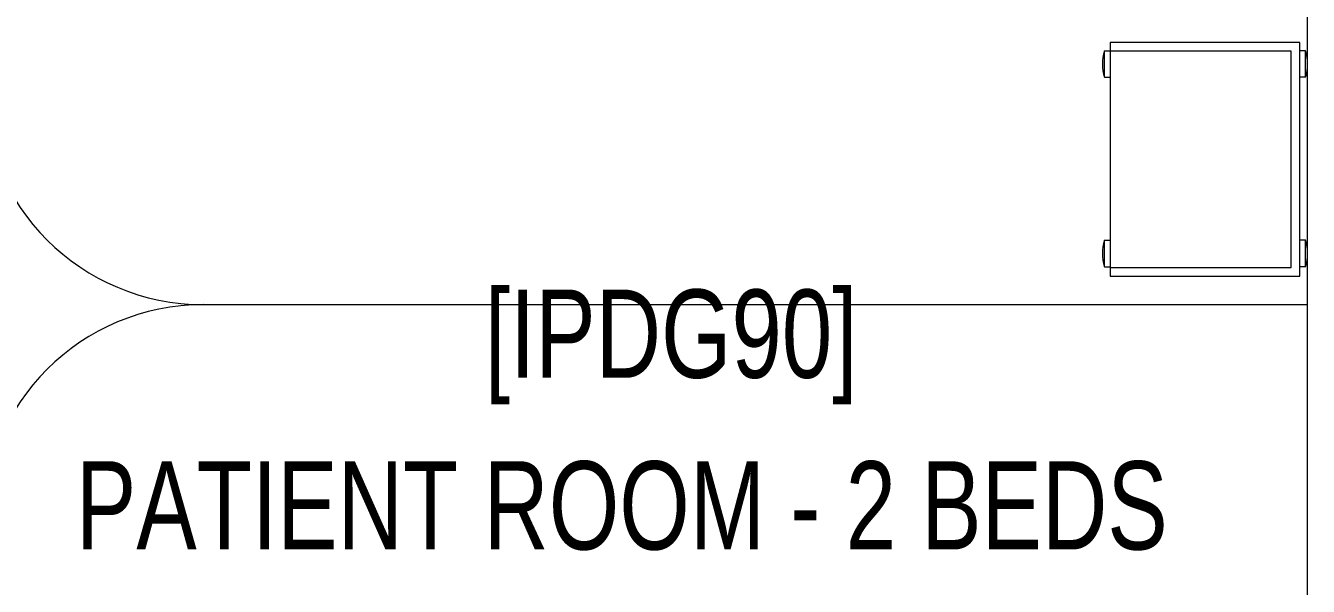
# Model space of a CAD drawing. Header units: millimetres. Extents: x 26027 to 581921, y 7230 to 233891.
# Drawn here: x 509799 to 512703, y 168134 to 169405 of the extents above; entities that cross this region are included whole.
import ezdxf

# ---------------------------------------------------------------- set-up
doc = ezdxf.new("R2010")
doc.units = ezdxf.units.MM
doc.header["$LTSCALE"] = 5
for name, color, linetype, lineweight in [('72_EGR_BASE_TEXT', 7, 'Continuous', 5), ('Medical Equipment and Furniture', 163, 'Continuous', 0), ('Medical Equipment and Furniture1', 163, 'Continuous', 5), ('Walls', 32, 'Continuous', 5)]:
    doc.layers.add(name, color=color, linetype=linetype, lineweight=lineweight)
doc.styles.add('X3G_ENTITY_2587EA', font='swisscl.ttf', dxfattribs={"height": 200})

# ---------------------------------------------------------------- blocks, each defined once
blk = doc.blocks.new('HF10531-P')
at = {"layer": 'Medical Equipment and Furniture1'}
for p, q in [((0.0791, 0.4424), (0.0191, 0.4424)), ((0.0191, 0.4424), (0.0191, 0.43)), ((0.0791, 0.4424), (0.0791, 0.43)), ((0.5086, 0.4424), (0.4486, 0.4424)), ((0.4486, 0.4424), (0.4486, 0.43)), ((0.5086, 0.4424), (0.5086, 0.43)), ((0.53, 0.43), (0, 0.43)), ((0, 0.43), (0, 0)), ((0.51, 0.41), (0.02, 0.41)), ((0.02, 0.41), (0.02, 0)), ((0.51, 0), (0.51, 0.41)), ((0.53, 0), (0.53, 0.43)), ((0, 0), (0.53, 0)), ((0.0191, -0.0124), (0.0191, 0)), ((0.0791, -0.0124), (0.0791, 0)), ((0.4486, -0.0124), (0.4486, 0)), ((0.5086, -0.0124), (0.5086, 0)), ((0.0791, -0.0124), (0.0191, -0.0124)), ((0.5086, -0.0124), (0.4486, -0.0124))]:
    blk.add_line(p, q, dxfattribs=at)
for points in [[(0.02, 0.41), (0.02, 0.41), (0.02, 0.41), (0.02, 0.41), (0.02, 0.41), (0.02, 0.41), (0.02, 0.41), (0.02, 0.41), (0.02, 0.41), (0.02, 0.41), (0.02, 0.41), (0.02, 0.41), (0.02, 0.41), (0.02, 0.41), (0.02, 0.41), (0.02, 0.41), (0.02, 0.41), (0.02, 0.41), (0.02, 0.41), (0.02, 0.41), (0.02, 0.41), (0.02, 0.41), (0.02, 0.41), (0.02, 0.41), (0.02, 0.41), (0.02, 0.41), (0.02, 0.41), (0.02, 0.41), (0.02, 0.41), (0.02, 0.41), (0.02, 0.41), (0.02, 0.41), (0.02, 0.41), (0.02, 0.41), (0.02, 0.41), (0.02, 0.41), (0.02, 0.41), (0.02, 0.41), (0.02, 0.41), (0.02, 0.41), (0.02, 0.41), (0.02, 0.41), (0.02, 0.41), (0.02, 0.41), (0.02, 0.41), (0.02, 0.41), (0.02, 0.41), (0.02, 0.41), (0.02, 0.41), (0.02, 0.41), (0.02, 0.41), (0.02, 0.41), (0.02, 0.41), (0.02, 0.41), (0.02, 0.41), (0.02, 0.41), (0.02, 0.41), (0.02, 0.41), (0.02, 0.41), (0.02, 0.41), (0.02, 0.41), (0.02, 0.41), (0.02, 0.41), (0.02, 0.41), (0.02, 0.41), (0.02, 0.41), (0.02, 0.41), (0.02, 0.41), (0.02, 0.41), (0.02, 0.41), (0.02, 0.41), (0.02, 0.41), (0.02, 0.41), (0.02, 0.41), (0.02, 0.41), (0.02, 0.41), (0.02, 0.41), (0.02, 0.41), (0.02, 0.41), (0.02, 0.41), (0.02, 0.41), (0.02, 0.41), (0.02, 0.41), (0.02, 0.41), (0.02, 0.41), (0.02, 0.41), (0.02, 0.41), (0.02, 0.41), (0.02, 0.41), (0.02, 0.41), (0.02, 0.41), (0.02, 0.41), (0.02, 0.41), (0.02, 0.41), (0.02, 0.41), (0.02, 0.41), (0.02, 0.41), (0.02, 0.41), (0.02, 0.41), (0.02, 0.41), (0.02, 0.41), (0.02, 0.41), (0.02, 0.41), (0.02, 0.41), (0.02, 0.41), (0.02, 0.41), (0.02, 0.41), (0.02, 0.41), (0.02, 0.41), (0.02, 0.41), (0.02, 0.41), (0.02, 0.41), (0.02, 0.41), (0.02, 0.41), (0.02, 0.41), (0.02, 0.41), (0.02, 0.41), (0.02, 0.41), (0.02, 0.41), (0.02, 0.41), (0.02, 0.41), (0.02, 0.41), (0.02, 0.41), (0.02, 0.41), (0.02, 0.41), (0.02, 0.41), (0.02, 0.41), (0.02, 0.41), (0.02, 0.41), (0.02, 0.41), (0.02, 0.41), (0.02, 0.41), (0.02, 0.41), (0.02, 0.41), (0.02, 0.41), (0.02, 0.41), (0.02, 0.41), (0.02, 0.41), (0.02, 0.41), (0.02, 0.41), (0.02, 0.41), (0.02, 0.41), (0.02, 0.41), (0.02, 0.41), (0.02, 0.41), (0.02, 0.41), (0.02, 0.41), (0.02, 0.41), (0.02, 0.41), (0.02, 0.41), (0.02, 0.41), (0.02, 0.41), (0.02, 0.41), (0.02, 0.41), (0.02, 0.41), (0.02, 0.41), (0.02, 0.41), (0.02, 0.41), (0.02, 0.41), (0.02, 0.41), (0.02, 0.41), (0.02, 0.41), (0.02, 0.41), (0.02, 0.41), (0.02, 0.41), (0.02, 0.41), (0.02, 0.41), (0.02, 0.41), (0.02, 0.41), (0.02, 0.41), (0.02, 0.41), (0.02, 0.41), (0.02, 0.41), (0.02, 0.41), (0.02, 0.41), (0.02, 0.41), (0.02, 0.41), (0.02, 0.41), (0.02, 0.41), (0.02, 0.41), (0.02, 0.41), (0.02, 0.41), (0.02, 0.41), (0.02, 0.41), (0.02, 0.41), (0.02, 0.41), (0.02, 0.41), (0.02, 0.41), (0.02, 0.41), (0.02, 0.41), (0.02, 0.41), (0.02, 0.41), (0.02, 0.41), (0.02, 0.41), (0.02, 0.41), (0.02, 0.41), (0.02, 0.41), (0.02, 0.41), (0.02, 0.41), (0.02, 0.41), (0.02, 0.41), (0.02, 0.41), (0.02, 0.41), (0.02, 0.41), (0.02, 0.41), (0.02, 0.41), (0.02, 0.41), (0.02, 0.41), (0.02, 0.41), (0.02, 0.41), (0.02, 0.41), (0.02, 0.41), (0.02, 0.41), (0.02, 0.41), (0.02, 0.41), (0.02, 0.41), (0.02, 0.41), (0.02, 0.41), (0.02, 0.41)], [(0.02, 0.41), (0.02, 0.41), (0.02, 0.41), (0.02, 0.41), (0.02, 0.41), (0.02, 0.41), (0.02, 0.41), (0.02, 0.41), (0.02, 0.41), (0.02, 0.41), (0.02, 0.41), (0.02, 0.41), (0.02, 0.41), (0.02, 0.41), (0.02, 0.41), (0.02, 0.41), (0.02, 0.41), (0.02, 0.41), (0.02, 0.41), (0.02, 0.41), (0.02, 0.41), (0.02, 0.41), (0.02, 0.41), (0.02, 0.41), (0.02, 0.41), (0.02, 0.41), (0.02, 0.41), (0.02, 0.41), (0.02, 0.41), (0.02, 0.41), (0.02, 0.41), (0.02, 0.41), (0.02, 0.41), (0.02, 0.41), (0.02, 0.41), (0.02, 0.41), (0.02, 0.41), (0.02, 0.41), (0.02, 0.41), (0.02, 0.41), (0.02, 0.41), (0.02, 0.41), (0.02, 0.41), (0.02, 0.41), (0.02, 0.41), (0.02, 0.41), (0.02, 0.41), (0.02, 0.41), (0.02, 0.41), (0.02, 0.41), (0.02, 0.41), (0.02, 0.41), (0.02, 0.41), (0.02, 0.41), (0.02, 0.41), (0.02, 0.41), (0.02, 0.41), (0.02, 0.41), (0.02, 0.41), (0.02, 0.41), (0.02, 0.41), (0.02, 0.41), (0.02, 0.41), (0.02, 0.41), (0.02, 0.41), (0.02, 0.41), (0.02, 0.41), (0.02, 0.41), (0.02, 0.41), (0.02, 0.41), (0.02, 0.41), (0.02, 0.41), (0.02, 0.41), (0.02, 0.41), (0.02, 0.41), (0.02, 0.41), (0.02, 0.41), (0.02, 0.41), (0.02, 0.41), (0.02, 0.41), (0.02, 0.41), (0.02, 0.41), (0.02, 0.41), (0.02, 0.41), (0.02, 0.41), (0.02, 0.41), (0.02, 0.41), (0.02, 0.41), (0.02, 0.41), (0.02, 0.41), (0.02, 0.41), (0.02, 0.41), (0.02, 0.41), (0.02, 0.41), (0.02, 0.41), (0.02, 0.41), (0.02, 0.41), (0.02, 0.41), (0.02, 0.41), (0.02, 0.41), (0.02, 0.41), (0.02, 0.41), (0.02, 0.41), (0.02, 0.41), (0.02, 0.41), (0.02, 0.41), (0.02, 0.41), (0.02, 0.41), (0.02, 0.41), (0.02, 0.41), (0.02, 0.41), (0.02, 0.41), (0.02, 0.41), (0.02, 0.41), (0.02, 0.41), (0.02, 0.41), (0.02, 0.41), (0.02, 0.41), (0.02, 0.41), (0.02, 0.41), (0.02, 0.41), (0.02, 0.41), (0.02, 0.41), (0.02, 0.41), (0.02, 0.41), (0.02, 0.41), (0.02, 0.41), (0.02, 0.41), (0.02, 0.41), (0.02, 0.41), (0.02, 0.41), (0.02, 0.41), (0.02, 0.41), (0.02, 0.41), (0.02, 0.41), (0.02, 0.41), (0.02, 0.41), (0.02, 0.41), (0.02, 0.41), (0.02, 0.41), (0.02, 0.41), (0.02, 0.41), (0.02, 0.41), (0.02, 0.41), (0.02, 0.41), (0.02, 0.41), (0.02, 0.41), (0.02, 0.41), (0.02, 0.41), (0.02, 0.41), (0.02, 0.41), (0.02, 0.41), (0.02, 0.41), (0.02, 0.41), (0.02, 0.41), (0.02, 0.41), (0.02, 0.41), (0.02, 0.41), (0.02, 0.41), (0.02, 0.41), (0.02, 0.41), (0.02, 0.41), (0.02, 0.41), (0.02, 0.41), (0.02, 0.41), (0.02, 0.41), (0.02, 0.41), (0.02, 0.41), (0.02, 0.41), (0.02, 0.41), (0.02, 0.41), (0.02, 0.41), (0.02, 0.41), (0.02, 0.41), (0.02, 0.41), (0.02, 0.41), (0.02, 0.41), (0.02, 0.41), (0.02, 0.41), (0.02, 0.41), (0.02, 0.41), (0.02, 0.41), (0.02, 0.41), (0.02, 0.41), (0.02, 0.41), (0.02, 0.41), (0.02, 0.41), (0.02, 0.41), (0.02, 0.41), (0.02, 0.41), (0.02, 0.41), (0.02, 0.41), (0.02, 0.41), (0.02, 0.41), (0.02, 0.41), (0.02, 0.41), (0.02, 0.41), (0.02, 0.41), (0.02, 0.41), (0.02, 0.41), (0.02, 0.41), (0.02, 0.41), (0.02, 0.41), (0.02, 0.41), (0.02, 0.41), (0.02, 0.41), (0.02, 0.41), (0.02, 0.41), (0.02, 0.41), (0.02, 0.41), (0.02, 0.41), (0.02, 0.41), (0.02, 0.41), (0.02, 0.41)], [(0.02, 0.41), (0.02, 0.41), (0.02, 0.41), (0.02, 0.41), (0.02, 0.41), (0.02, 0.41), (0.02, 0.41), (0.02, 0.41), (0.02, 0.41), (0.02, 0.41), (0.02, 0.41), (0.02, 0.41), (0.02, 0.41), (0.02, 0.41), (0.02, 0.41), (0.02, 0.41), (0.02, 0.41), (0.02, 0.41), (0.02, 0.41), (0.02, 0.41), (0.02, 0.41), (0.02, 0.41), (0.02, 0.41), (0.02, 0.41), (0.02, 0.41), (0.02, 0.41), (0.02, 0.41), (0.02, 0.41), (0.02, 0.41), (0.02, 0.41), (0.02, 0.41), (0.02, 0.41), (0.02, 0.41), (0.02, 0.41), (0.02, 0.41), (0.02, 0.41), (0.02, 0.41), (0.02, 0.41), (0.02, 0.41), (0.02, 0.41), (0.02, 0.41), (0.02, 0.41), (0.02, 0.41), (0.02, 0.41), (0.02, 0.41), (0.02, 0.41), (0.02, 0.41), (0.02, 0.41), (0.02, 0.41), (0.02, 0.41), (0.02, 0.41), (0.02, 0.41), (0.02, 0.41), (0.02, 0.41), (0.02, 0.41), (0.02, 0.41), (0.02, 0.41), (0.02, 0.41), (0.02, 0.41), (0.02, 0.41), (0.02, 0.41), (0.02, 0.41), (0.02, 0.41), (0.02, 0.41), (0.02, 0.41), (0.02, 0.41), (0.02, 0.41), (0.02, 0.41), (0.02, 0.41), (0.02, 0.41), (0.02, 0.41), (0.02, 0.41), (0.02, 0.41), (0.02, 0.41), (0.02, 0.41), (0.02, 0.41), (0.02, 0.41), (0.02, 0.41), (0.02, 0.41), (0.02, 0.41), (0.02, 0.41), (0.02, 0.41), (0.02, 0.41), (0.02, 0.41), (0.02, 0.41), (0.02, 0.41), (0.02, 0.41), (0.02, 0.41), (0.02, 0.41), (0.02, 0.41), (0.02, 0.41), (0.02, 0.41), (0.02, 0.41), (0.02, 0.41), (0.02, 0.41), (0.02, 0.41), (0.02, 0.41), (0.02, 0.41), (0.02, 0.41), (0.02, 0.41), (0.02, 0.41), (0.02, 0.41), (0.02, 0.41), (0.02, 0.41), (0.02, 0.41), (0.02, 0.41), (0.02, 0.41), (0.02, 0.41), (0.02, 0.41), (0.02, 0.41), (0.02, 0.41), (0.02, 0.41), (0.02, 0.41), (0.02, 0.41), (0.02, 0.41), (0.02, 0.41), (0.02, 0.41), (0.02, 0.41), (0.02, 0.41), (0.02, 0.41), (0.02, 0.41), (0.02, 0.41), (0.02, 0.41), (0.02, 0.41), (0.02, 0.41), (0.02, 0.41), (0.02, 0.41), (0.02, 0.41), (0.02, 0.41), (0.02, 0.41), (0.02, 0.41), (0.02, 0.41), (0.02, 0.41), (0.02, 0.41), (0.02, 0.41), (0.02, 0.41), (0.02, 0.41), (0.02, 0.41), (0.02, 0.41), (0.02, 0.41), (0.02, 0.41), (0.02, 0.41), (0.02, 0.41), (0.02, 0.41), (0.02, 0.41), (0.02, 0.41), (0.02, 0.41), (0.02, 0.41), (0.02, 0.41), (0.02, 0.41), (0.02, 0.41), (0.02, 0.41), (0.02, 0.41), (0.02, 0.41), (0.02, 0.41), (0.02, 0.41), (0.02, 0.41), (0.02, 0.41), (0.02, 0.41), (0.02, 0.41), (0.02, 0.41), (0.02, 0.41), (0.02, 0.41), (0.02, 0.41), (0.02, 0.41), (0.02, 0.41), (0.02, 0.41), (0.02, 0.41), (0.02, 0.41), (0.02, 0.41), (0.02, 0.41), (0.02, 0.41), (0.02, 0.41), (0.02, 0.41), (0.02, 0.41), (0.02, 0.41), (0.02, 0.41), (0.02, 0.41), (0.02, 0.41), (0.02, 0.41), (0.02, 0.41), (0.02, 0.41), (0.02, 0.41), (0.02, 0.41), (0.02, 0.41), (0.02, 0.41), (0.02, 0.41), (0.02, 0.41), (0.02, 0.41), (0.02, 0.41), (0.02, 0.41), (0.02, 0.41), (0.02, 0.41), (0.02, 0.41), (0.02, 0.41), (0.02, 0.41), (0.02, 0.41), (0.02, 0.41), (0.02, 0.41), (0.02, 0.41), (0.02, 0.41), (0.02, 0.41), (0.02, 0.41), (0.02, 0.41), (0.02, 0.41), (0.02, 0.41), (0.02, 0.41), (0.02, 0.41), (0.02, 0.41), (0.02, 0.41), (0.02, 0.41), (0.02, 0.41), (0.02, 0.41), (0.02, 0.41), (0.02, 0.41), (0.02, 0.41), (0.02, 0.41), (0.02, 0.41), (0.02, 0.41), (0.02, 0.41), (0.02, 0.41), (0.02, 0.41), (0.02, 0.41), (0.02, 0.41), (0.02, 0.41), (0.02, 0.41), (0.02, 0.41), (0.02, 0.41), (0.02, 0.41), (0.02, 0.41), (0.02, 0.41), (0.02, 0.41), (0.02, 0.41), (0.02, 0.41), (0.02, 0.41), (0.02, 0.41), (0.02, 0.41), (0.02, 0.41), (0.02, 0.41), (0.02, 0.41), (0.02, 0.41), (0.02, 0.41), (0.02, 0.41), (0.02, 0.41), (0.02, 0.41), (0.02, 0.41), (0.02, 0.41), (0.02, 0.41), (0.02, 0.41), (0.02, 0.41), (0.02, 0.41), (0.02, 0.41), (0.02, 0.41), (0.02, 0.41), (0.02, 0.41), (0.02, 0.41), (0.02, 0.41), (0.02, 0.41), (0.02, 0.41), (0.02, 0.41), (0.02, 0.41), (0.02, 0.41), (0.02, 0.41), (0.02, 0.41), (0.02, 0.41), (0.02, 0.41), (0.02, 0.41), (0.02, 0.41), (0.02, 0.41), (0.02, 0.41), (0.02, 0.41), (0.02, 0.41), (0.02, 0.41), (0.02, 0.41), (0.02, 0.41), (0.02, 0.41), (0.02, 0.41)]]:
    blk.add_lwpolyline(points, close=True, dxfattribs=at)
for points in [[(0.02, 0.41), (0.02, 0.41), (0.02, 0.41), (0.02, 0.41), (0.02, 0.41), (0.02, 0.41), (0.02, 0.41), (0.02, 0.41)], [(0.02, 0.41), (0.02, 0.41), (0.02, 0.41), (0.02, 0.41), (0.02, 0.41), (0.02, 0.41), (0.02, 0.41), (0.02, 0.41), (0.02, 0.41), (0.02, 0.41), (0.02, 0.41), (0.02, 0.41), (0.02, 0.41), (0.02, 0.41), (0.02, 0.41), (0.02, 0.41), (0.02, 0.41), (0.02, 0.41), (0.02, 0.41), (0.02, 0.41), (0.02, 0.41), (0.02, 0.41), (0.02, 0.41), (0.02, 0.41), (0.02, 0.41), (0.02, 0.41), (0.02, 0.41), (0.02, 0.41), (0.02, 0.41), (0.02, 0.41), (0.02, 0.41), (0.02, 0.41), (0.02, 0.41), (0.02, 0.41), (0.02, 0.41), (0.02, 0.41), (0.02, 0.41), (0.02, 0.41), (0.02, 0.41), (0.02, 0.41), (0.02, 0.41), (0.02, 0.41), (0.02, 0.41), (0.02, 0.41), (0.02, 0.41), (0.02, 0.41), (0.02, 0.41), (0.02, 0.41), (0.02, 0.41), (0.02, 0.41), (0.02, 0.41), (0.02, 0.41), (0.02, 0.41), (0.02, 0.41), (0.02, 0.41), (0.02, 0.41), (0.02, 0.41), (0.02, 0.41), (0.02, 0.41), (0.02, 0.41), (0.02, 0.41), (0.02, 0.41), (0.02, 0.41), (0.02, 0.41), (0.02, 0.41), (0.02, 0.41), (0.02, 0.41), (0.02, 0.41), (0.02, 0.41), (0.02, 0.41), (0.02, 0.41), (0.02, 0.41), (0.02, 0.41), (0.02, 0.41), (0.02, 0.41), (0.02, 0.41), (0.02, 0.41), (0.02, 0.41), (0.02, 0.41), (0.02, 0.41), (0.02, 0.41), (0.02, 0.41), (0.02, 0.41), (0.02, 0.41), (0.02, 0.41), (0.02, 0.41), (0.02, 0.41), (0.02, 0.41), (0.02, 0.41), (0.02, 0.41), (0.02, 0.41), (0.02, 0.41), (0.02, 0.41), (0.02, 0.41), (0.02, 0.41), (0.02, 0.41), (0.02, 0.41), (0.02, 0.41), (0.02, 0.41), (0.02, 0.41), (0.02, 0.41), (0.02, 0.41), (0.02, 0.41), (0.02, 0.41), (0.02, 0.41), (0.02, 0.41), (0.02, 0.41), (0.02, 0.41), (0.02, 0.41), (0.02, 0.41), (0.02, 0.41)], [(0.02, 0.41), (0.02, 0.41), (0.02, 0.41), (0.02, 0.41), (0.02, 0.41), (0.02, 0.41), (0.02, 0.41), (0.02, 0.41), (0.02, 0.41), (0.02, 0.41), (0.02, 0.41), (0.02, 0.41), (0.02, 0.41), (0.02, 0.41), (0.02, 0.41), (0.02, 0.41), (0.02, 0.41)], [(0.02, 0.41), (0.02, 0.41), (0.02, 0.41), (0.02, 0.41), (0.02, 0.41), (0.02, 0.41), (0.02, 0.41)], [(0.02, 0.41), (0.02, 0.41), (0.02, 0.41), (0.02, 0.41), (0.02, 0.41), (0.02, 0.41), (0.02, 0.41), (0.02, 0.41), (0.02, 0.41), (0.02, 0.41), (0.02, 0.41), (0.02, 0.41)], [(0.02, 0.41), (0.02, 0.41), (0.02, 0.41), (0.02, 0.41), (0.02, 0.41), (0.02, 0.41), (0.02, 0.41), (0.02, 0.41), (0.02, 0.41), (0.02, 0.41), (0.02, 0.41), (0.02, 0.41), (0.02, 0.41), (0.02, 0.41), (0.02, 0.41), (0.02, 0.41), (0.02, 0.41), (0.02, 0.41), (0.02, 0.41), (0.02, 0.41), (0.02, 0.41), (0.02, 0.41), (0.02, 0.41), (0.02, 0.41), (0.02, 0.41), (0.02, 0.41), (0.02, 0.41), (0.02, 0.41), (0.02, 0.41), (0.02, 0.41), (0.02, 0.41), (0.02, 0.41), (0.02, 0.41), (0.02, 0.41), (0.02, 0.41), (0.02, 0.41), (0.02, 0.41), (0.02, 0.41), (0.02, 0.41), (0.02, 0.41), (0.02, 0.41), (0.02, 0.41), (0.02, 0.41), (0.02, 0.41), (0.02, 0.41), (0.02, 0.41), (0.02, 0.41), (0.02, 0.41), (0.02, 0.41), (0.02, 0.41), (0.02, 0.41), (0.02, 0.41), (0.02, 0.41), (0.02, 0.41), (0.02, 0.41), (0.02, 0.41), (0.02, 0.41), (0.02, 0.41), (0.02, 0.41), (0.02, 0.41), (0.02, 0.41), (0.02, 0.41), (0.02, 0.41), (0.02, 0.41), (0.02, 0.41), (0.02, 0.41), (0.02, 0.41), (0.02, 0.41), (0.02, 0.41), (0.02, 0.41), (0.02, 0.41), (0.02, 0.41), (0.02, 0.41), (0.02, 0.41), (0.02, 0.41), (0.02, 0.41), (0.02, 0.41), (0.02, 0.41), (0.02, 0.41), (0.02, 0.41), (0.02, 0.41), (0.02, 0.41), (0.02, 0.41), (0.02, 0.41), (0.02, 0.41), (0.02, 0.41), (0.02, 0.41), (0.02, 0.41), (0.02, 0.41)], [(0.02, 0.41), (0.02, 0.41), (0.02, 0.41), (0.02, 0.41), (0.02, 0.41), (0.02, 0.41), (0.02, 0.41), (0.02, 0.41), (0.02, 0.41), (0.02, 0.41), (0.02, 0.41), (0.02, 0.41), (0.02, 0.41), (0.02, 0.41), (0.02, 0.41), (0.02, 0.41), (0.02, 0.41), (0.02, 0.41), (0.02, 0.41), (0.02, 0.41), (0.02, 0.41), (0.02, 0.41), (0.02, 0.41), (0.02, 0.41), (0.02, 0.41), (0.02, 0.41), (0.02, 0.41), (0.02, 0.41), (0.02, 0.41), (0.02, 0.41), (0.02, 0.41), (0.02, 0.41), (0.02, 0.41), (0.02, 0.41), (0.02, 0.41), (0.02, 0.41), (0.02, 0.41), (0.02, 0.41), (0.02, 0.41), (0.02, 0.41), (0.02, 0.41), (0.02, 0.41), (0.02, 0.41), (0.02, 0.41), (0.02, 0.41), (0.02, 0.41), (0.02, 0.41), (0.02, 0.41), (0.02, 0.41), (0.02, 0.41), (0.02, 0.41), (0.02, 0.41), (0.02, 0.41), (0.02, 0.41)], [(0.02, 0.41), (0.02, 0.41), (0.02, 0.41), (0.02, 0.41), (0.02, 0.41), (0.02, 0.41), (0.02, 0.41), (0.02, 0.41), (0.02, 0.41), (0.02, 0.41)], [(0.02, 0.41), (0.02, 0.41), (0.02, 0.41), (0.02, 0.41), (0.02, 0.41), (0.02, 0.41), (0.02, 0.41), (0.02, 0.41), (0.02, 0.41), (0.02, 0.41)], [(0.02, 0.41), (0.02, 0.41), (0.02, 0.41), (0.02, 0.41), (0.02, 0.41), (0.02, 0.41), (0.02, 0.41), (0.02, 0.41), (0.02, 0.41), (0.02, 0.41), (0.02, 0.41), (0.02, 0.41), (0.02, 0.41), (0.02, 0.41), (0.02, 0.41)], [(0.02, 0.41), (0.02, 0.41), (0.02, 0.41), (0.02, 0.41), (0.02, 0.41), (0.02, 0.41), (0.02, 0.41), (0.02, 0.41), (0.02, 0.41), (0.02, 0.41)], [(0.02, 0.41), (0.02, 0.41), (0.02, 0.41), (0.02, 0.41), (0.02, 0.41), (0.02, 0.41), (0.02, 0.41)], [(0.02, 0.41), (0.02, 0.41), (0.02, 0.41), (0.02, 0.41), (0.02, 0.41), (0.02, 0.41), (0.02, 0.41), (0.02, 0.41), (0.02, 0.41), (0.02, 0.41)], [(0.02, 0.41), (0.02, 0.41), (0.02, 0.41), (0.02, 0.41), (0.02, 0.41), (0.02, 0.41), (0.02, 0.41), (0.02, 0.41), (0.02, 0.41), (0.02, 0.41), (0.02, 0.41), (0.02, 0.41), (0.02, 0.41), (0.02, 0.41), (0.02, 0.41), (0.02, 0.41), (0.02, 0.41), (0.02, 0.41)], [(0.02, 0.41), (0.02, 0.41), (0.02, 0.41), (0.02, 0.41), (0.02, 0.41), (0.02, 0.41), (0.02, 0.41), (0.02, 0.41), (0.02, 0.41)]]:
    blk.add_lwpolyline(points, dxfattribs=at)
for centre, start, end in [((0.0491, 0.3549), 71.0754, 108.9246), ((0.4786, 0.3549), 71.0754, 108.9246), ((0.0491, 0.0751), 251.0754, 288.9246), ((0.4786, 0.0751), 251.0754, 288.9246)]:
    blk.add_arc(centre, 0.0925, start, end, dxfattribs=at)

msp = doc.modelspace()

# ---------------------------------------------------------------- linework, layer by layer
at = {"layer": 'Medical Equipment and Furniture'}
msp.add_line((510201.7, 168772.8, 0), (512701.7, 168772.8, 0), dxfattribs=at)
for centre, start, end in [((510201.7, 169272.8, 0), 180, 270), ((510201.7, 168272.8, 0), 90, 180)]:
    msp.add_arc(centre, 500, start, end, dxfattribs=at)
at = {"layer": 'Walls'}
msp.add_line((512701.7, 166360.3, 0), (512701.7, 171185.3, 0), dxfattribs=at)

# ---------------------------------------------------------------- block references
at = {"layer": 'Medical Equipment and Furniture', "extrusion": (6.40204e-11, 1.551e-10, -1), "xscale": -1000, "yscale": 1000, "zscale": -1000, "rotation": 90.00000119208939}
msp.add_blockref('HF10531-P', (-512254.4, 169367.2, 0), dxfattribs=at)

# ---------------------------------------------------------------- texts
at = {"layer": '72_EGR_BASE_TEXT', "char_height": 200, "attachment_point": 2, "style": 'X3G_ENTITY_2587EA'}
for s, insert in [('[IPDG90]', (511260.8, 168807)), ('PATIENT ROOM - 2 BEDS', (511149.1, 168417.9, 0))]:
    msp.add_mtext(s, dxfattribs=dict(at, insert=insert))

doc.saveas('drawing.dxf')
